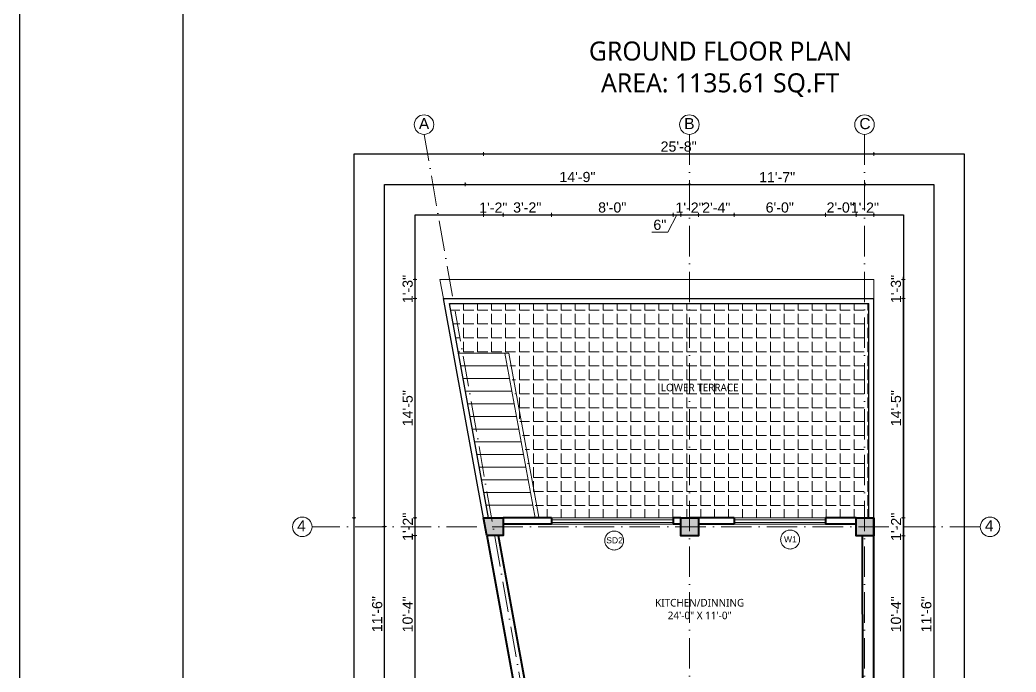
# Model space of a CAD drawing. Header units: inches. Extents: x -71 to 2682309, y -3332 to 801571.
# Drawn here: x 2670074 to 2670860, y 790478 to 790992 of the extents above; entities that cross this region are included whole.
import ezdxf

# ---------------------------------------------------------------- set-up
doc = ezdxf.new("R2010")
doc.units = ezdxf.units.IN
doc.header["$MEASUREMENT"] = 0
doc.header["$PDMODE"] = 99
doc.linetypes.add('ACAD_ISO04W100', pattern=[30, 24, -3, 0, -3])
doc.linetypes.add('ACAD_ISO10W100', pattern=[18, 12, -3, 0, -3])
for name, color, linetype, lineweight in [('BORDER', 5, 'Continuous', 60), ('CENTER  LINE RA', 10, 'ACAD_ISO04W100', 18), ('CONC. OUTLINE RA', 150, 'Continuous', 40), ('DOOR-WIN RA', 3, 'Continuous', 20), ('ELE2 RA', 130, 'Continuous', 20), ('Hatch', 254, 'Continuous', 9), ('hatch EA', 253, 'Continuous', 5), ('HATCH RA', 8, 'Continuous', 9), ('stair EA', 132, 'Continuous', 5), ('Text', 7, 'Continuous', 20), ('TEXT RA', 254, 'Continuous', 20), ('TEXTURE EA', 8, 'ACAD_ISO10W100', 9), ('wall EA', 24, 'Continuous', 40), ('WALL__HALF_NEW', 42, 'Continuous', 30)]:
    doc.layers.add(name, color=color, linetype=linetype, lineweight=lineweight)
for name, color, linetype in [('HACTH', 7, 'Continuous'), ('lettring', 7, 'Continuous'), ('text EA', 7, 'Continuous')]:
    doc.layers.add(name, color=color, linetype=linetype)
doc.styles.add('DIM 8', font='arial.ttf', dxfattribs={"height": 8})
doc.styles.add('MtXpl_Trebuchet_MS', font='trebuc.ttf')
doc.styles.add('MtXpl_Trebuchet_MS_1', font='trebucbd.ttf')
doc.styles.get("Standard").update_dxf_attribs({"font": 'arial.ttf'})
doc.dimstyles.new('Copy of DIM 8', dxfattribs={"dimtxt": 8, "dimasz": 1, "dimexe": 6, "dimexo": 18, "dimgap": 1.6875, "dimtad": 1, "dimdec": 0, "dimzin": 3, "dimdsep": 46, "dimlunit": 4, "dimtxsty": 'DIM 8', "dimblk": 'dot 2', "dimcen": 0.09375, "dimse1": 1, "dimse2": 1, "dimclrd": 1, "dimclre": 1, "dimclrt": 256, "dimadec": 0, "dimazin": 0, "dimtfac": 0.75, "dimtdec": 0, "dimtix": 1, "dimtmove": 1, "dimatfit": 3, "dimldrblk": 'DOT', "dimfxl": 1, "dimtolj": 1, "dimtzin": 0, "dimlwd": 9, "dimlwe": 9, "dimarcsym": 0})

# ---------------------------------------------------------------- blocks, each defined once
blk = doc.blocks.new('COLUMN')
at = {"layer": 'HACTH', "lineweight": 30, "transparency": 33554541}
h = blk.add_hatch(color=256, dxfattribs=at)
h.dxf.hatch_style = 1
h.paths.add_polyline_path([(2659104.19, 784576.38), (2659090.19, 784576.38), (2659090.19, 784562.38), (2659104.19, 784562.38)])
at = {"layer": 'CONC. OUTLINE RA'}
blk.add_lwpolyline([(2659090.19, 784576.38), (2659104.19, 784576.38), (2659104.19, 784562.38), (2659090.19, 784562.38)], close=True, dxfattribs=at)
blk = doc.blocks.new('dot1')
at = {"layer": 'Hatch'}
h = blk.add_hatch(color=256, dxfattribs=at)
edge = h.paths.add_edge_path()
edge.add_arc((0, 0), 1, 0, 360)
for p, q in [((3, 0), (-3, 0)), ((0, 3), (0, -3))]:
    blk.add_line(p, q, dxfattribs=at)
blk.add_circle((0, 0), 1, dxfattribs=at)
blk = doc.blocks.new('dot 2')
at = {"layer": 'Hatch', "xscale": 0.5, "yscale": 0.5, "zscale": 0.5}
blk.add_blockref('dot1', (0, 0), dxfattribs=at)
blk = doc.blocks.new('*D1892')
at = {"layer": 'Defpoints', "color": 0, "transparency": 16777216}
for p in [(2670733.53, 790838.39), (2670733.53, 790599.44), (2670747.52, 790599.44)]:
    blk.add_point(p, dxfattribs=at)
at = {"layer": 'lettring', "color": 1, "lineweight": 9, "transparency": 16777216}
for p, q in [((2670732.53, 790838.39), (2670731.53, 790838.39)), ((2670747.52, 790838.39), (2670733.53, 790838.39)), ((2670748.52, 790838.39), (2670749.52, 790838.39))]:
    blk.add_line(p, q, dxfattribs=at)
blk.add_blockref('dot 2', (2670733.53, 790838.39), dxfattribs=at)
at = {"layer": 'lettring', "color": 1, "lineweight": 9, "transparency": 16777216, "rotation": 180}
blk.add_blockref('dot 2', (2670747.52, 790838.39), dxfattribs=at)
at = {"layer": 'lettring', "transparency": 16777216, "insert": (2670740.52, 790844.1), "char_height": 8, "attachment_point": 5, "style": 'DIM 8'}
blk.add_mtext('\\A1;1\'-2"', dxfattribs=at)
blk = doc.blocks.new('_Dot')
at = {"color": 0, "linetype": 'ByBlock', "lineweight": -2}
blk.add_line((-0.5, 0), (-1, 0), dxfattribs=at)
at = {"color": 0, "linetype": 'ByBlock', "const_width": 0.5}
blk.add_lwpolyline([(-0.25, 0, 1), (0.25, 0, 1)], format="xyb", close=True, dxfattribs=at)
blk = doc.blocks.new('*D1893')
at = {"layer": 'Defpoints', "color": 0, "transparency": 16777216}
for p in [(2670709.36, 790838.39), (2670709.36, 790599.44), (2670733.53, 790599.44)]:
    blk.add_point(p, dxfattribs=at)
at = {"layer": 'lettring', "color": 1, "lineweight": 9, "transparency": 16777216}
for p, q in [((2670708.36, 790838.39), (2670707.36, 790838.39)), ((2670733.53, 790838.39), (2670709.36, 790838.39)), ((2670734.53, 790838.39), (2670735.53, 790838.39))]:
    blk.add_line(p, q, dxfattribs=at)
blk.add_blockref('dot 2', (2670709.36, 790838.39), dxfattribs=at)
at = {"layer": 'lettring', "color": 1, "lineweight": 9, "transparency": 16777216, "rotation": 180}
blk.add_blockref('dot 2', (2670733.53, 790838.39), dxfattribs=at)
at = {"layer": 'lettring', "transparency": 16777216, "insert": (2670721.45, 790844.17), "char_height": 8, "attachment_point": 5, "style": 'DIM 8'}
blk.add_mtext('\\A1;2\'-0"', dxfattribs=at)
blk = doc.blocks.new('*D1894')
at = {"layer": 'Defpoints', "color": 0, "transparency": 16777216}
for p in [(2670637.36, 790838.39), (2670637.36, 790599.44), (2670709.36, 790599.44)]:
    blk.add_point(p, dxfattribs=at)
at = {"layer": 'lettring', "color": 1, "lineweight": 9, "transparency": 16777216}
blk.add_line((2670708.36, 790838.39), (2670638.36, 790838.39), dxfattribs=at)
at = {"layer": 'lettring', "color": 1, "lineweight": 9, "transparency": 16777216, "rotation": 180}
blk.add_blockref('dot 2', (2670637.36, 790838.39), dxfattribs=at)
at = {"layer": 'lettring', "color": 1, "lineweight": 9, "transparency": 16777216}
blk.add_blockref('dot 2', (2670709.36, 790838.39), dxfattribs=at)
at = {"layer": 'lettring', "transparency": 16777216, "insert": (2670673.36, 790844.17), "char_height": 8, "attachment_point": 5, "style": 'DIM 8'}
blk.add_mtext('\\A1;6\'-0"', dxfattribs=at)
blk = doc.blocks.new('*D1895')
at = {"layer": 'Defpoints', "color": 0, "transparency": 16777216}
for p in [(2670609.19, 790838.39), (2670609.19, 790599.44), (2670637.36, 790599.44)]:
    blk.add_point(p, dxfattribs=at)
at = {"layer": 'lettring', "color": 1, "lineweight": 9, "transparency": 16777216}
blk.add_line((2670636.36, 790838.39), (2670610.19, 790838.39), dxfattribs=at)
at = {"layer": 'lettring', "color": 1, "lineweight": 9, "transparency": 16777216, "rotation": 180}
blk.add_blockref('dot 2', (2670609.19, 790838.39), dxfattribs=at)
at = {"layer": 'lettring', "color": 1, "lineweight": 9, "transparency": 16777216}
blk.add_blockref('dot 2', (2670637.36, 790838.39), dxfattribs=at)
at = {"layer": 'lettring', "transparency": 16777216, "insert": (2670623.28, 790844.1), "char_height": 8, "attachment_point": 5, "style": 'DIM 8'}
blk.add_mtext('\\A1;2\'-4"', dxfattribs=at)
blk = doc.blocks.new('*D1896')
at = {"layer": 'Defpoints', "color": 0, "transparency": 16777216}
for p in [(2670595.19, 790838.39), (2670595.19, 790599.45), (2670609.19, 790599.45)]:
    blk.add_point(p, dxfattribs=at)
at = {"layer": 'lettring', "color": 1, "lineweight": 9, "transparency": 16777216}
for p, q in [((2670594.19, 790838.39), (2670593.19, 790838.39)), ((2670609.19, 790838.39), (2670595.19, 790838.39)), ((2670610.19, 790838.39), (2670611.19, 790838.39))]:
    blk.add_line(p, q, dxfattribs=at)
blk.add_blockref('dot 2', (2670595.19, 790838.39), dxfattribs=at)
at = {"layer": 'lettring', "color": 1, "lineweight": 9, "transparency": 16777216, "rotation": 180}
blk.add_blockref('dot 2', (2670609.19, 790838.39), dxfattribs=at)
at = {"layer": 'lettring', "transparency": 16777216, "insert": (2670602.19, 790844.1), "char_height": 8, "attachment_point": 5, "style": 'DIM 8'}
blk.add_mtext('\\A1;1\'-2"', dxfattribs=at)
blk = doc.blocks.new('*D1897')
at = {"layer": 'Defpoints', "color": 0, "transparency": 16777216}
for p in [(2670589.19, 790838.39), (2670589.19, 790599.45), (2670595.19, 790599.45)]:
    blk.add_point(p, dxfattribs=at)
at = {"layer": 'lettring', "color": 1, "lineweight": 9, "transparency": 16777216}
for p, q in [((2670592.19, 790838.39), (2670585.04, 790824.73)), ((2670594.19, 790838.39), (2670590.19, 790838.39)), ((2670585.04, 790824.73), (2670572.43, 790824.73))]:
    blk.add_line(p, q, dxfattribs=at)
at = {"layer": 'lettring', "color": 1, "lineweight": 9, "transparency": 16777216, "rotation": 180}
blk.add_blockref('dot 2', (2670589.19, 790838.39), dxfattribs=at)
at = {"layer": 'lettring', "color": 1, "lineweight": 9, "transparency": 16777216}
blk.add_blockref('dot 2', (2670595.19, 790838.39), dxfattribs=at)
at = {"layer": 'lettring', "transparency": 16777216, "insert": (2670578.74, 790830.5), "char_height": 8, "attachment_point": 5, "style": 'DIM 8'}
blk.add_mtext('\\A1;6"', dxfattribs=at)
blk = doc.blocks.new('*D1898')
at = {"layer": 'Defpoints', "color": 0, "transparency": 16777216}
for p in [(2670493.19, 790838.39), (2670493.19, 790599.46), (2670589.19, 790599.45)]:
    blk.add_point(p, dxfattribs=at)
at = {"layer": 'lettring', "color": 1, "lineweight": 9, "transparency": 16777216}
blk.add_line((2670588.19, 790838.39), (2670494.19, 790838.39), dxfattribs=at)
at = {"layer": 'lettring', "color": 1, "lineweight": 9, "transparency": 16777216, "rotation": 180}
blk.add_blockref('dot 2', (2670493.19, 790838.39), dxfattribs=at)
at = {"layer": 'lettring', "color": 1, "lineweight": 9, "transparency": 16777216}
blk.add_blockref('dot 2', (2670589.19, 790838.39), dxfattribs=at)
at = {"layer": 'lettring', "transparency": 16777216, "insert": (2670541.19, 790844.17), "char_height": 8, "attachment_point": 5, "style": 'DIM 8'}
blk.add_mtext('\\A1;8\'-0"', dxfattribs=at)
blk = doc.blocks.new('*D1899')
at = {"layer": 'Defpoints', "color": 0, "transparency": 16777216}
for p in [(2670455.09, 790838.39), (2670455.09, 790599.46), (2670493.19, 790599.46)]:
    blk.add_point(p, dxfattribs=at)
at = {"layer": 'lettring', "color": 1, "lineweight": 9, "transparency": 16777216}
blk.add_line((2670492.19, 790838.39), (2670456.09, 790838.39), dxfattribs=at)
at = {"layer": 'lettring', "color": 1, "lineweight": 9, "transparency": 16777216, "rotation": 180}
blk.add_blockref('dot 2', (2670455.09, 790838.39), dxfattribs=at)
at = {"layer": 'lettring', "color": 1, "lineweight": 9, "transparency": 16777216}
blk.add_blockref('dot 2', (2670493.19, 790838.39), dxfattribs=at)
at = {"layer": 'lettring', "transparency": 16777216, "insert": (2670474.14, 790844.17), "char_height": 8, "attachment_point": 5, "style": 'DIM 8'}
blk.add_mtext('\\A1;3\'-2"', dxfattribs=at)
blk = doc.blocks.new('*D1900')
at = {"layer": 'Defpoints', "color": 0, "transparency": 16777216}
for p in [(2670439.61, 790838.39), (2670439.61, 790599.46), (2670455.09, 790599.46)]:
    blk.add_point(p, dxfattribs=at)
at = {"layer": 'lettring', "color": 1, "lineweight": 9, "transparency": 16777216}
for p, q in [((2670438.61, 790838.39), (2670437.61, 790838.39)), ((2670455.09, 790838.39), (2670439.61, 790838.39)), ((2670456.09, 790838.39), (2670457.09, 790838.39))]:
    blk.add_line(p, q, dxfattribs=at)
blk.add_blockref('dot 2', (2670439.61, 790838.39), dxfattribs=at)
at = {"layer": 'lettring', "color": 1, "lineweight": 9, "transparency": 16777216, "rotation": 180}
blk.add_blockref('dot 2', (2670455.09, 790838.39), dxfattribs=at)
at = {"layer": 'lettring', "transparency": 16777216, "insert": (2670447.35, 790844.1), "char_height": 8, "attachment_point": 5, "style": 'DIM 8'}
blk.add_mtext('\\A1;1\'-2"', dxfattribs=at)
blk = doc.blocks.new('*D1902')
at = {"layer": 'Defpoints', "color": 0, "transparency": 16777216}
for p in [(2670747.54, 790886.39), (2670439.61, 790599.46), (2670747.52, 790599.44)]:
    blk.add_point(p, dxfattribs=at)
at = {"layer": 'lettring', "color": 1, "lineweight": 9, "transparency": 16777216}
blk.add_line((2670440.63, 790886.42), (2670746.54, 790886.39), dxfattribs=at)
for p, rotation in [((2670439.63, 790886.42), 179.9957406816605), ((2670747.54, 790886.39), 359.9957406816605)]:
    blk.add_blockref('dot 2', p, dxfattribs=dict(at, rotation=rotation))
at = {"layer": 'lettring', "transparency": 16777216, "insert": (2670593.59, 790892.18), "char_height": 8, "attachment_point": 5, "rotation": 359.99574, "style": 'DIM 8'}
blk.add_mtext('\\A1;25\'-8"', dxfattribs=at)
blk = doc.blocks.new('*D1903')
at = {"layer": 'Defpoints', "color": 0, "transparency": 16777216}
for p in [(2670405.12, 790787.47), (2670385.58, 790772.44), (2670408, 790772.44)]:
    blk.add_point(p, dxfattribs=at)
at = {"layer": 'lettring', "color": 1, "lineweight": 9, "transparency": 16777216}
for p, q in [((2670385.58, 790788.47), (2670385.58, 790789.47)), ((2670385.58, 790787.47), (2670385.58, 790772.44)), ((2670385.58, 790771.44), (2670385.58, 790770.44))]:
    blk.add_line(p, q, dxfattribs=at)
for p, rotation in [((2670385.58, 790787.47), 270), ((2670385.58, 790772.44), 90)]:
    blk.add_blockref('dot 2', p, dxfattribs=dict(at, rotation=rotation))
at = {"layer": 'lettring', "transparency": 16777216, "insert": (2670379.81, 790779.95), "char_height": 8, "attachment_point": 5, "rotation": 90, "style": 'DIM 8'}
blk.add_mtext('\\A1;1\'-3"', dxfattribs=at)
blk = doc.blocks.new('*D1904')
at = {"layer": 'Defpoints', "color": 0, "transparency": 16777216}
for p in [(2670408, 790772.44), (2670385.58, 790599.46), (2670439.61, 790599.46)]:
    blk.add_point(p, dxfattribs=at)
at = {"layer": 'lettring', "color": 1, "lineweight": 9, "transparency": 16777216}
blk.add_line((2670385.58, 790771.44), (2670385.58, 790600.46), dxfattribs=at)
for p, rotation in [((2670385.58, 790772.44), 90), ((2670385.58, 790599.46), 270)]:
    blk.add_blockref('dot 2', p, dxfattribs=dict(at, rotation=rotation))
at = {"layer": 'lettring', "transparency": 16777216, "insert": (2670379.81, 790685.95), "char_height": 8, "attachment_point": 5, "rotation": 90, "style": 'DIM 8'}
blk.add_mtext('\\A1;14\'-5"', dxfattribs=at)
blk = doc.blocks.new('*D1905')
at = {"layer": 'Defpoints', "color": 0, "transparency": 16777216}
for p in [(2670439.61, 790599.46), (2670385.58, 790585.46), (2670442.16, 790585.46)]:
    blk.add_point(p, dxfattribs=at)
at = {"layer": 'lettring', "color": 1, "lineweight": 9, "transparency": 16777216}
for p, q in [((2670385.58, 790600.46), (2670385.58, 790601.46)), ((2670385.58, 790599.46), (2670385.58, 790585.46)), ((2670385.58, 790584.46), (2670385.58, 790583.46))]:
    blk.add_line(p, q, dxfattribs=at)
for p, rotation in [((2670385.58, 790599.46), 270), ((2670385.58, 790585.46), 90)]:
    blk.add_blockref('dot 2', p, dxfattribs=dict(at, rotation=rotation))
at = {"layer": 'lettring', "transparency": 16777216, "insert": (2670379.88, 790592.46), "char_height": 8, "attachment_point": 5, "rotation": 90, "style": 'DIM 8'}
blk.add_mtext('\\A1;1\'-2"', dxfattribs=at)
blk = doc.blocks.new('*D1906')
at = {"layer": 'Defpoints', "color": 0, "transparency": 16777216}
for p in [(2670442.16, 790585.46), (2670385.58, 790461.43), (2670464.72, 790461.43)]:
    blk.add_point(p, dxfattribs=at)
at = {"layer": 'lettring', "color": 1, "lineweight": 9, "transparency": 16777216}
blk.add_line((2670385.58, 790584.46), (2670385.58, 790462.43), dxfattribs=at)
for p, rotation in [((2670385.58, 790585.46), 90), ((2670385.58, 790461.43), 270)]:
    blk.add_blockref('dot 2', p, dxfattribs=dict(at, rotation=rotation))
at = {"layer": 'lettring', "transparency": 16777216, "insert": (2670379.81, 790523.45), "char_height": 8, "attachment_point": 5, "rotation": 90, "style": 'DIM 8'}
blk.add_mtext('\\A1;10\'-4"', dxfattribs=at)
blk = doc.blocks.new('*D1915')
at = {"layer": 'Defpoints', "color": 0, "transparency": 16777216}
for p in [(2670447.97, 790592.66), (2670361.53, 790454.43), (2670471.72, 790454.43)]:
    blk.add_point(p, dxfattribs=at)
at = {"layer": 'lettring', "color": 1, "lineweight": 9, "transparency": 16777216}
blk.add_line((2670361.53, 790591.66), (2670361.53, 790455.43), dxfattribs=at)
for p, rotation in [((2670361.53, 790592.66), 90), ((2670361.53, 790454.43), 270)]:
    blk.add_blockref('dot 2', p, dxfattribs=dict(at, rotation=rotation))
at = {"layer": 'lettring', "transparency": 16777216, "insert": (2670355.76, 790523.55), "char_height": 8, "attachment_point": 5, "rotation": 90, "style": 'DIM 8'}
blk.add_mtext('\\A1;11\'-6"', dxfattribs=at)
blk = doc.blocks.new('*D1917')
at = {"layer": 'Defpoints', "color": 0, "transparency": 16777216}
for p in [(2670439.61, 790599.46), (2670337.51, 790277.94), (2670464.72, 790277.94)]:
    blk.add_point(p, dxfattribs=at)
at = {"layer": 'lettring', "color": 1, "lineweight": 9, "transparency": 16777216}
blk.add_line((2670337.51, 790598.46), (2670337.51, 790278.94), dxfattribs=at)
for p, rotation in [((2670337.51, 790599.46), 90), ((2670337.51, 790277.94), 270)]:
    blk.add_blockref('dot 2', p, dxfattribs=dict(at, rotation=rotation))
at = {"layer": 'lettring', "transparency": 16777216, "insert": (2670331.73, 790438.7), "char_height": 8, "attachment_point": 5, "rotation": 90, "style": 'DIM 8'}
blk.add_mtext('\\A1;26\'-10"', dxfattribs=at)
blk = doc.blocks.new('*D1918')
at = {"layer": 'Defpoints', "color": 0, "transparency": 16777216}
for p in [(2670747.52, 790787.47), (2670747.52, 790772.44), (2670770.85, 790772.44)]:
    blk.add_point(p, dxfattribs=at)
at = {"layer": 'lettring', "color": 1, "lineweight": 9, "transparency": 16777216}
for p, q in [((2670770.85, 790788.47), (2670770.85, 790789.47)), ((2670770.85, 790787.47), (2670770.85, 790772.44)), ((2670770.85, 790771.44), (2670770.85, 790770.44))]:
    blk.add_line(p, q, dxfattribs=at)
for p, rotation in [((2670770.85, 790787.47), 270), ((2670770.85, 790772.44), 90)]:
    blk.add_blockref('dot 2', p, dxfattribs=dict(at, rotation=rotation))
at = {"layer": 'lettring', "transparency": 16777216, "insert": (2670765.07, 790779.95), "char_height": 8, "attachment_point": 5, "rotation": 90, "style": 'DIM 8'}
blk.add_mtext('\\A1;1\'-3"', dxfattribs=at)
blk = doc.blocks.new('*D1919')
at = {"layer": 'Defpoints', "color": 0, "transparency": 16777216}
for p in [(2670747.52, 790772.44), (2670747.53, 790599.44), (2670770.85, 790599.44)]:
    blk.add_point(p, dxfattribs=at)
at = {"layer": 'lettring', "color": 1, "lineweight": 9, "transparency": 16777216}
blk.add_line((2670770.85, 790771.44), (2670770.85, 790600.44), dxfattribs=at)
for p, rotation in [((2670770.85, 790772.44), 90), ((2670770.85, 790599.44), 270)]:
    blk.add_blockref('dot 2', p, dxfattribs=dict(at, rotation=rotation))
at = {"layer": 'lettring', "transparency": 16777216, "insert": (2670765.08, 790685.94), "char_height": 8, "attachment_point": 5, "rotation": 90, "style": 'DIM 8'}
blk.add_mtext('\\A1;14\'-5"', dxfattribs=at)
blk = doc.blocks.new('*D1920')
at = {"layer": 'Defpoints', "color": 0, "transparency": 16777216}
for p in [(2670747.53, 790599.44), (2670747.53, 790585.44), (2670770.85, 790585.44)]:
    blk.add_point(p, dxfattribs=at)
at = {"layer": 'lettring', "color": 1, "lineweight": 9, "transparency": 16777216}
for p, q in [((2670770.85, 790600.44), (2670770.85, 790601.44)), ((2670770.85, 790599.44), (2670770.85, 790585.44)), ((2670770.85, 790584.44), (2670770.85, 790583.44))]:
    blk.add_line(p, q, dxfattribs=at)
for p, rotation in [((2670770.85, 790599.44), 270), ((2670770.85, 790585.44), 90)]:
    blk.add_blockref('dot 2', p, dxfattribs=dict(at, rotation=rotation))
at = {"layer": 'lettring', "transparency": 16777216, "insert": (2670765.14, 790592.44), "char_height": 8, "attachment_point": 5, "rotation": 90, "style": 'DIM 8'}
blk.add_mtext('\\A1;1\'-2"', dxfattribs=at)
blk = doc.blocks.new('*D1921')
at = {"layer": 'Defpoints', "color": 0, "transparency": 16777216}
for p in [(2670747.53, 790585.44), (2670746.63, 790461.43), (2670770.85, 790461.43)]:
    blk.add_point(p, dxfattribs=at)
at = {"layer": 'lettring', "color": 1, "lineweight": 9, "transparency": 16777216}
blk.add_line((2670770.85, 790584.44), (2670770.85, 790462.43), dxfattribs=at)
for p, rotation in [((2670770.85, 790585.44), 90), ((2670770.85, 790461.43), 270)]:
    blk.add_blockref('dot 2', p, dxfattribs=dict(at, rotation=rotation))
at = {"layer": 'lettring', "transparency": 16777216, "insert": (2670765.08, 790523.43), "char_height": 8, "attachment_point": 5, "rotation": 90, "style": 'DIM 8'}
blk.add_mtext('\\A1;10\'-4"', dxfattribs=at)
blk = doc.blocks.new('*D1927')
at = {"layer": 'Defpoints', "color": 0, "transparency": 16777216}
for p in [(2670740.23, 790592.44), (2670740.23, 790454.4), (2670794.8, 790454.4)]:
    blk.add_point(p, dxfattribs=at)
at = {"layer": 'lettring', "color": 1, "lineweight": 9, "transparency": 16777216}
blk.add_line((2670794.8, 790591.44), (2670794.8, 790455.4), dxfattribs=at)
for p, rotation in [((2670794.8, 790592.44), 90), ((2670794.8, 790454.4), 270)]:
    blk.add_blockref('dot 2', p, dxfattribs=dict(at, rotation=rotation))
at = {"layer": 'lettring', "transparency": 16777216, "insert": (2670789.03, 790523.42), "char_height": 8, "attachment_point": 5, "rotation": 90, "style": 'DIM 8'}
blk.add_mtext('\\A1;11\'-6"', dxfattribs=at)
blk = doc.blocks.new('*D1995')
at = {"layer": 'Defpoints', "color": 0, "transparency": 16777216}
for p in [(2670602.2, 790862.42), (2670425.26, 790729.44), (2670602.19, 790729.43)]:
    blk.add_point(p, dxfattribs=at)
at = {"layer": 'lettring', "color": 1, "lineweight": 9, "transparency": 16777216}
blk.add_line((2670426.27, 790862.43), (2670601.2, 790862.42), dxfattribs=at)
for p, rotation in [((2670425.27, 790862.43), 179.9976041195761), ((2670602.2, 790862.42), 359.9976041195762)]:
    blk.add_blockref('dot 2', p, dxfattribs=dict(at, rotation=rotation))
at = {"layer": 'lettring', "transparency": 16777216, "insert": (2670513.73, 790868.2), "char_height": 8, "attachment_point": 5, "rotation": 359.9976, "style": 'DIM 8'}
blk.add_mtext('\\A1;14\'-9"', dxfattribs=at)

msp = doc.modelspace()

# ---------------------------------------------------------------- hatches: boundary and pattern name
at = {"layer": 'HACTH', "lineweight": 30, "transparency": 33554541}
h = msp.add_hatch(color=256, dxfattribs=at)
h.dxf.hatch_style = 1
h.paths.add_polyline_path([(2670455.09, 790585.46), (2670455.09, 790599.46), (2670439.62, 790599.42), (2670442.13, 790585.65)])
at = {"layer": 'hatch EA', "transparency": 33554585}
h = msp.add_hatch(dxfattribs=at)
h.set_pattern_fill('ANGLE', color=256, scale=40)
h.set_pattern_definition([(0, (-3181.053, -1016.641), (0, 11), [8, -3]), (90, (-3181.053, -1016.641), (-11, 7e-16), [8, -3])])
h.paths.add_polyline_path([(2670709.36, 790599.44), (2670733.53, 790599.44), (2670743.52, 790599.44), (2670743.52, 790768.44), (2670412.8, 790768.44), (2670419.93, 790729.43), (2670458.49, 790729.45), (2670482.24, 790599.46), (2670493.19, 790599.46), (2670589.19, 790599.44), (2670589.19, 790599.45), (2670599.19, 790599.45), (2670599.19, 790599.44), (2670613.19, 790599.44), (2670637.36, 790599.44)])

# ---------------------------------------------------------------- linework, layer by layer
at = {"layer": 'BORDER', "lineweight": 30}
msp.add_lwpolyline([(2673179.05, 792014.4), (2671642.94, 792014.4), (2670202.43, 792014.4), (2670202.43, 790966), (2670202.43, 789923.75), (2671642.94, 789923.75), (2673179.05, 789923.75)], dxfattribs=at)
at = {"layer": 'CENTER  LINE RA', "linetype": 'ACAD_ISO10W100', "ltscale": 2}
for p, q in [((2670471.59, 790454.4), (2670392.69, 790901.85)), ((2670602.03, 790901.85), (2670602.03, 790012.7)), ((2670740.23, 790901.85), (2670740.23, 790012.7)), ((2670831.56, 790592.44), (2670304.32, 790592.44))]:
    msp.add_line(p, q, dxfattribs=at)
at = {"layer": 'CONC. OUTLINE RA'}
msp.add_lwpolyline([(2670455.09, 790599.46), (2670455.09, 790585.46), (2670442.16, 790585.46), (2670439.62, 790599.42)], close=True, dxfattribs=at)
at = {"layer": 'Defpoints'}
for points in [[(2670073.86, 792089.19), (2673241.86, 792089.19), (2673241.86, 789848.96), (2670073.86, 789848.96)], [(2670818.73, 790024.7), (2670337.47, 790024.7), (2670337.6, 790886.39), (2670818.87, 790886.39)], [(2670794.74, 790048.7), (2670361.47, 790048.7), (2670361.59, 790862.39), (2670794.86, 790862.39)], [(2670770.74, 790072.7), (2670385.47, 790072.7), (2670385.59, 790838.39), (2670770.86, 790838.39)]]:
    msp.add_lwpolyline(points, close=True, dxfattribs=at)
at = {"layer": 'DOOR-WIN RA'}
for p, q in [((2670589.19, 790599.44), (2670493.19, 790599.44)), ((2670493.19, 790597.94), (2670589.19, 790597.94)), ((2670493.19, 790595.94), (2670589.19, 790595.94)), ((2670709.36, 790599.44), (2670637.36, 790599.44)), ((2670637.36, 790597.94), (2670709.36, 790597.94)), ((2670637.36, 790595.94), (2670709.36, 790595.94)), ((2670589.19, 790594.44), (2670493.19, 790594.44)), ((2670709.36, 790594.44), (2670637.36, 790594.44))]:
    msp.add_line(p, q, dxfattribs=at)
at = {"layer": 'ELE2 RA'}
for p, q in [((2670405.12, 790787.47), (2670747.52, 790787.47)), ((2670408, 790772.44), (2670405.12, 790787.47)), ((2670747.52, 790772.44), (2670747.52, 790787.47))]:
    msp.add_line(p, q, dxfattribs=at)
at = {"layer": 'stair EA'}
for p, q in [((2670419.93, 790729.43), (2670459.57, 790729.45)), ((2670480.28, 790599.46), (2670456.52, 790729.45)), ((2670483.23, 790600), (2670459.57, 790729.45)), ((2670421.75, 790719.43), (2670458.35, 790719.45)), ((2670423.58, 790709.43), (2670460.17, 790709.45)), ((2670425.41, 790699.43), (2670462, 790699.45)), ((2670427.24, 790689.44), (2670463.83, 790689.45)), ((2670429.06, 790679.44), (2670465.66, 790679.45)), ((2670430.89, 790669.44), (2670467.48, 790669.45)), ((2670432.72, 790659.44), (2670469.31, 790659.45)), ((2670434.55, 790649.44), (2670471.14, 790649.45)), ((2670436.37, 790639.44), (2670472.97, 790639.45)), ((2670438.2, 790629.44), (2670474.79, 790629.45)), ((2670440.03, 790619.44), (2670476.62, 790619.46)), ((2670441.85, 790609.44), (2670478.45, 790609.46)), ((2670442.6, 790599.44), (2670479.19, 790599.46))]:
    msp.add_line(p, q, dxfattribs=at)
at = {"layer": 'TEXTURE EA', "linetype": 'ByBlock', "ltscale": 2}
for centre in [(2670392.69, 790909.54), (2670602.03, 790909.54), (2670740.23, 790909.54), (2670296.63, 790592.44), (2670839.25, 790592.44)]:
    msp.add_circle(centre, 7.69, dxfattribs=at)
at = {"layer": 'TEXTURE EA', "linetype": 'ACAD_ISO10W100', "ltscale": 4}
for centre in [(2670542.73, 790581.58), (2670681.51, 790582.38)]:
    msp.add_circle(centre, 7.46, dxfattribs=at)
at = {"layer": 'wall EA'}
for p, q in [((2670493.19, 790599.46), (2670455.09, 790599.46)), ((2670493.19, 790599.46), (2670493.19, 790594.44)), ((2670595.19, 790599.45), (2670589.19, 790599.45)), ((2670589.19, 790599.45), (2670589.19, 790594.44)), ((2670637.36, 790599.44), (2670602.03, 790599.45)), ((2670637.36, 790599.44), (2670637.36, 790594.44)), ((2670733.53, 790599.44), (2670709.36, 790599.44)), ((2670709.36, 790599.44), (2670709.36, 790594.44)), ((2670747.53, 790587.44), (2670747.53, 790599.44)), ((2670493.19, 790594.44), (2670455.09, 790594.44)), ((2670595.19, 790594.44), (2670589.19, 790594.44)), ((2670637.36, 790594.44), (2670609.19, 790594.44)), ((2670733.53, 790594.44), (2670709.36, 790594.44)), ((2670747.66, 790461.43), (2670747.51, 790591.44)), ((2670442.16, 790585.46), (2670465.02, 790459.82)), ((2670451.31, 790585.46), (2670473.87, 790461.43)), ((2670738.47, 790585.44), (2670738.67, 790461.43))]:
    msp.add_line(p, q, dxfattribs=at)
at = {"layer": 'WALL__HALF_NEW'}
for p, q in [((2670439.62, 790599.44), (2670408, 790772.44)), ((2670408, 790772.44), (2670747.52, 790772.44)), ((2670747.52, 790599.44), (2670747.52, 790772.44)), ((2670412.8, 790768.44), (2670743.52, 790768.44)), ((2670443.68, 790599.44), (2670412.8, 790768.44)), ((2670743.52, 790599.44), (2670743.52, 790768.44))]:
    msp.add_line(p, q, dxfattribs=at)

# ---------------------------------------------------------------- block references
at = {"layer": 'HATCH RA', "lineweight": 30, "rotation": 270}
for p in [(1886032.82, 3449689.62), (1886171.16, 3449689.62)]:
    msp.add_blockref('COLUMN', p, dxfattribs=at)

# ---------------------------------------------------------------- texts
at = {"layer": 'Text'}
for s, style, p in [('GROUND FLOOR PLAN', 'MtXpl_Trebuchet_MS_1', (2670522.78, 790960.05)), (' AREA: 1135.61 SQ.FT', 'MtXpl_Trebuchet_MS', (2670527.26, 790934.99))]:
    msp.add_text(s, height=15, dxfattribs=dict(at, style=style)).set_placement(p)
at = {"layer": 'text EA', "attachment_point": 2}
for s, insert, char_height, width in [('{\\fTrebuchet MS|b0|i0|c0|p34;LOWER TERRACE}', (2670610.18, 790705.28), 6, 84.336), ('SD2', (2670543, 790584.25), 4.849, 9.026), ('W1', (2670681.77, 790585.04), 4.849, 9.026), ('{\\fTrebuchet MS|b0|i0|c0|p34;KITCHEN/DINNING\\P24\'-0" X 11\'-0"}', (2670610.16, 790535.58), 6, 84.336)]:
    msp.add_mtext(s, dxfattribs=dict(at, insert=insert, char_height=char_height, width=width))
at = {"layer": 'TEXT RA', "char_height": 8.76, "attachment_point": 1}
for s, insert in [('A', (2670388.63, 790914.72)), ('B', (2670597.97, 790914.72)), ('C', (2670736.17, 790914.72)), ('4', (2670292.57, 790597.62)), ('4', (2670835.19, 790597.62))]:
    msp.add_mtext_dynamic_manual_height_columns(s, width=8.7644, gutter_width=43.82, heights=[0], dxfattribs=dict(at, insert=insert))

# ---------------------------------------------------------------- dimensions: what is measured, and where the dimension line sits
at = {"layer": 'lettring'}
for p1, p2, distance, picture, middle in [((2670439.61, 790599.46), (2670747.52, 790599.44), 286.96, '*D1902', (2670593.59, 790892.18)), ((2670425.26, 790729.44), (2670602.19, 790729.43), 132.99, '*D1995', (2670513.73, 790868.2))]:
    dim = msp.add_aligned_dim(p1=p1, p2=p2, distance=distance, dimstyle='Copy of DIM 8', dxfattribs=at)
    dim.commit()
    dim.dimension.update_dxf_attribs({"geometry": picture, "text_midpoint": middle})
msp.add_linear_dim(base=(2670740.534, 790862.3937), p1=(2670602.0282, 790592.6579), p2=(2670740.534, 790592.4365), dimstyle='Copy of DIM 8', dxfattribs=at).render()
dim = msp.add_linear_dim(base=(2670439.61, 790838.39), p1=(2670455.09, 790599.46), p2=(2670439.61, 790599.46), text='1\'-2"', dimstyle='Copy of DIM 8', dxfattribs=at)
dim.commit()
dim.dimension.update_dxf_attribs({"geometry": '*D1900', "text_midpoint": (2670447.35, 790844.1)})
for base, p1, p2, picture, middle in [((2670455.09, 790838.39), (2670493.19, 790599.46), (2670455.09, 790599.46), '*D1899', (2670474.14, 790844.17)), ((2670493.19, 790838.39), (2670589.19, 790599.45), (2670493.19, 790599.46), '*D1898', (2670541.19, 790844.17)), ((2670595.19, 790838.39), (2670609.19, 790599.45), (2670595.19, 790599.45), '*D1896', (2670602.19, 790844.1)), ((2670609.19, 790838.39), (2670637.36, 790599.44), (2670609.19, 790599.44), '*D1895', (2670623.28, 790844.1)), ((2670637.36, 790838.39), (2670709.36, 790599.44), (2670637.36, 790599.44), '*D1894', (2670673.36, 790844.17)), ((2670709.36, 790838.39), (2670733.53, 790599.44), (2670709.36, 790599.44), '*D1893', (2670721.45, 790844.17)), ((2670733.53, 790838.39), (2670747.52, 790599.44), (2670733.53, 790599.44), '*D1892', (2670740.52, 790844.1))]:
    dim = msp.add_linear_dim(base=base, p1=p1, p2=p2, dimstyle='Copy of DIM 8', dxfattribs=at)
    dim.commit()
    dim.dimension.update_dxf_attribs({"geometry": picture, "text_midpoint": middle})
dim = msp.add_linear_dim(base=(2670589.19, 790838.39), p1=(2670595.19, 790599.45), p2=(2670589.19, 790599.45), dimstyle='Copy of DIM 8', dxfattribs=at)
dim.commit()
dim.dimension.update_dxf_attribs({"geometry": '*D1897', "text_midpoint": (2670583.35, 790824.73), "dimtype": 160})
for base, p1, p2, picture, middle in [((2670385.58, 790772.44), (2670405.12, 790787.47), (2670408, 790772.44), '*D1903', (2670379.81, 790779.95)), ((2670770.85, 790772.44), (2670747.52, 790787.47), (2670747.52, 790772.44), '*D1918', (2670765.07, 790779.95)), ((2670385.58, 790599.46), (2670408, 790772.44), (2670439.61, 790599.46), '*D1904', (2670379.81, 790685.95)), ((2670770.85, 790599.44), (2670747.52, 790772.44), (2670747.53, 790599.44), '*D1919', (2670765.08, 790685.94)), ((2670385.58, 790585.46), (2670439.61, 790599.46), (2670442.16, 790585.46), '*D1905', (2670379.88, 790592.46)), ((2670770.85, 790585.44), (2670747.53, 790599.44), (2670747.53, 790585.44), '*D1920', (2670765.14, 790592.44)), ((2670337.51, 790277.94), (2670439.61, 790599.46), (2670464.72, 790277.94), '*D1917', (2670331.73, 790438.7)), ((2670361.53, 790454.43), (2670447.97, 790592.66), (2670471.72, 790454.43), '*D1915', (2670355.76, 790523.55)), ((2670794.8, 790454.4), (2670740.23, 790592.44), (2670740.23, 790454.4), '*D1927', (2670789.03, 790523.42)), ((2670385.58, 790461.43), (2670442.16, 790585.46), (2670464.72, 790461.43), '*D1906', (2670379.81, 790523.45)), ((2670770.85, 790461.43), (2670747.53, 790585.44), (2670746.63, 790461.43), '*D1921', (2670765.08, 790523.43))]:
    dim = msp.add_linear_dim(base=base, p1=p1, p2=p2, angle=90, dimstyle='Copy of DIM 8', dxfattribs=at)
    dim.commit()
    dim.dimension.update_dxf_attribs({"geometry": picture, "text_midpoint": middle})

doc.saveas('drawing.dxf')
